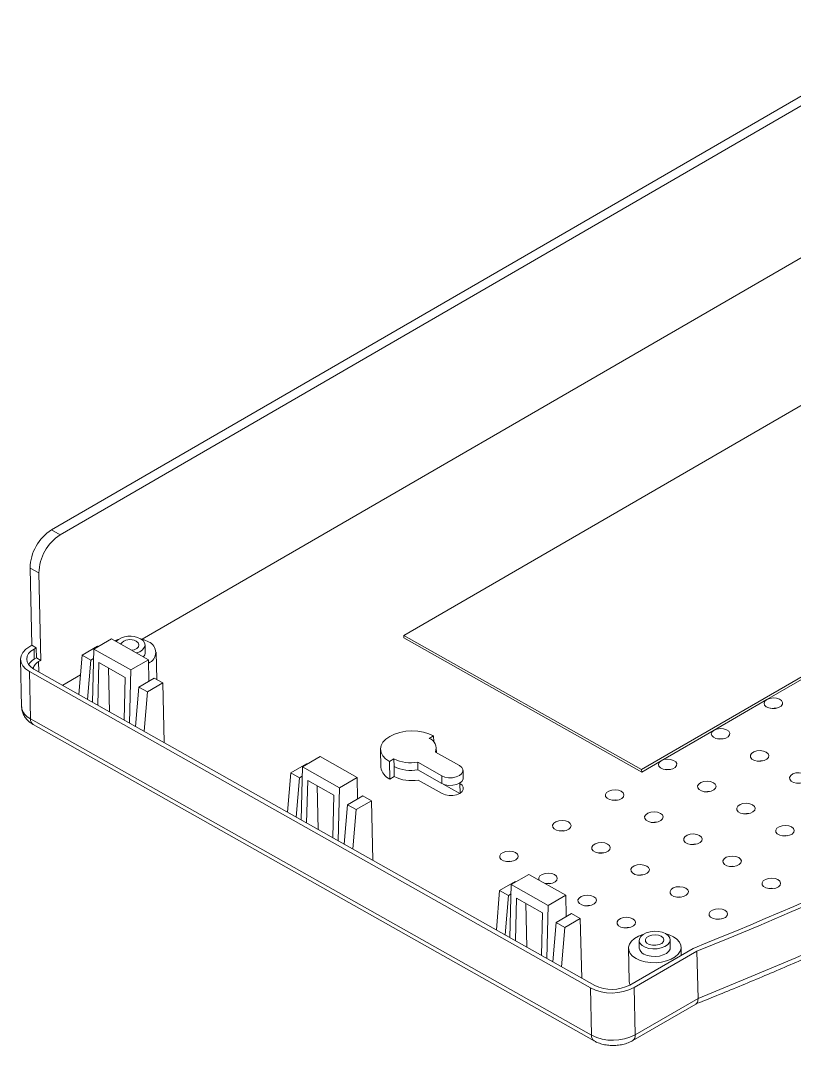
# Model space of a CAD drawing. Header units: inches. Extents: x 1230 to 3313, y 237 to 1043.
# Drawn here: x 2501.4 to 2563.9, y 642.4 to 725.2 of the extents above; entities that cross this region are included whole.
import ezdxf

# ---------------------------------------------------------------- set-up
doc = ezdxf.new("R2010")
doc.units = ezdxf.units.IN

msp = doc.modelspace()

# ---------------------------------------------------------------- linework, layer by layer
at = {"color": 7, "linetype": 'Continuous', "lineweight": 15}
for p, q in [((2574.943, 725.162), (2503.931, 684.052)), ((2504.633, 683.657), (2575.645, 724.766)), ((2511.239, 675.216), (2573.98, 711.537)), ((2532.361, 675.536), (2569.664, 697.132)), ((2588.265, 685.956), (2551.561, 664.707)), ((2503.931, 684.052), (2504.633, 683.657)), ((2502.9, 680.575), (2502.198, 680.971)), ((2502.198, 680.971), (2502.341, 674.734)), ((2502.9, 680.575), (2503.062, 673.518)), ((2507.337, 674.423), (2508.76, 675.247)), ((2508.76, 675.247), (2511.744, 673.565)), ((2509.015, 675.104), (2509.28, 675.198)), ((2532.361, 675.536), (2532.365, 675.331)), ((2551.561, 664.707), (2532.361, 675.536)), ((2551.566, 664.502), (2532.365, 675.331)), ((2502.341, 674.734), (2502.163, 674.631)), ((2502.341, 674.734), (2502.692, 674.536)), ((2502.692, 674.536), (2502.514, 674.433)), ((2502.533, 673.612), (2502.514, 674.433)), ((2502.692, 674.536), (2502.711, 673.715)), ((2506.402, 673.939), (2507.648, 674.66)), ((2507.231, 670.145), (2507.337, 674.423)), ((2510.32, 672.74), (2507.337, 674.423)), ((2507.648, 674.66), (2507.697, 674.632)), ((2511.488, 674.158), (2511.473, 674.774)), ((2501.419, 673.584), (2501.506, 669.768)), ((2502.711, 673.715), (2502.533, 673.612)), ((2503.062, 673.518), (2502.711, 673.715)), ((2503.062, 673.518), (2502.884, 673.414)), ((2506.134, 670.764), (2506.402, 673.939)), ((2507.104, 673.543), (2506.402, 673.939)), ((2506.837, 670.368), (2507.104, 673.543)), ((2507.318, 673.667), (2507.104, 673.543)), ((2511.744, 673.565), (2510.32, 672.74)), ((2511.744, 673.565), (2511.784, 671.839)), ((2512.413, 671.972), (2512.362, 674.178)), ((2502.138, 672.611), (2547.419, 647.073)), ((2502.138, 672.611), (2502.226, 668.795)), ((2502.494, 672.817), (2547.775, 647.279)), ((2507.67, 669.898), (2507.755, 673.332)), ((2509.861, 672.144), (2507.755, 673.332)), ((2508.526, 672.897), (2508.607, 669.37)), ((2510.215, 668.463), (2510.32, 672.74)), ((2565.946, 672.827), (2561.675, 670.354)), ((2504.824, 671.503), (2506.267, 672.338)), ((2509.861, 672.144), (2509.776, 668.71)), ((2510.965, 671.365), (2512.211, 672.086)), ((2512.211, 672.086), (2512.913, 671.69)), ((2510.698, 668.19), (2510.965, 671.365)), ((2510.965, 671.365), (2511.667, 670.969)), ((2511.4, 667.794), (2511.667, 670.969)), ((2512.913, 671.69), (2511.667, 670.969)), ((2512.913, 671.69), (2513.023, 666.879)), ((2561.675, 670.354), (2557.403, 667.882)), ((2502.226, 668.795), (2547.506, 643.257)), ((2502.447, 668.336), (2547.727, 642.798)), ((2557.403, 667.882), (2553.132, 665.409)), ((2534.763, 667.423), (2534.407, 667.217)), ((2534.763, 667.423), (2534.774, 666.928)), ((2530.484, 666.335), (2530.517, 664.899)), ((2534.911, 666.119), (2536.854, 665.023)), ((2534.991, 666.074), (2534.982, 666.438)), ((2524.185, 664.921), (2525.609, 665.745)), ((2525.609, 665.745), (2528.592, 664.062)), ((2531.559, 665.568), (2531.203, 665.362)), ((2531.203, 665.362), (2531.236, 663.926)), ((2531.559, 665.568), (2531.573, 664.953)), ((2535.43, 664.199), (2533.487, 665.295)), ((2533.501, 664.679), (2533.487, 665.295)), ((2553.132, 665.409), (2551.566, 664.502)), ((2522.983, 661.261), (2523.25, 664.436)), ((2523.25, 664.436), (2524.496, 665.157)), ((2523.953, 664.04), (2523.25, 664.436)), ((2524.08, 660.643), (2524.185, 664.921)), ((2527.169, 663.238), (2524.185, 664.921)), ((2524.496, 665.157), (2524.546, 665.129)), ((2531.573, 664.953), (2531.592, 664.132)), ((2531.575, 664.894), (2531.625, 664.925)), ((2535.444, 663.583), (2533.501, 664.679)), ((2537.156, 664.018), (2537.142, 664.634)), ((2551.561, 664.707), (2551.566, 664.502)), ((2523.685, 660.866), (2523.953, 664.04)), ((2524.166, 664.164), (2523.953, 664.04)), ((2524.519, 660.395), (2524.603, 663.83)), ((2526.709, 662.642), (2524.603, 663.83)), ((2528.592, 664.062), (2527.169, 663.238)), ((2528.592, 664.062), (2528.632, 662.336)), ((2531.592, 664.132), (2531.236, 663.926)), ((2535.463, 662.763), (2533.52, 663.859)), ((2535.444, 663.583), (2535.43, 664.199)), ((2535.544, 663.534), (2536.88, 662.781)), ((2536.861, 663.601), (2536.887, 663.587)), ((2525.375, 663.395), (2525.455, 659.867)), ((2527.064, 658.96), (2527.169, 663.238)), ((2526.709, 662.642), (2526.625, 659.208)), ((2527.546, 658.688), (2527.814, 661.863)), ((2527.814, 661.863), (2529.059, 662.584)), ((2527.814, 661.863), (2528.516, 661.467)), ((2529.761, 662.188), (2528.516, 661.467)), ((2529.059, 662.584), (2529.761, 662.188)), ((2529.761, 662.188), (2529.872, 657.376)), ((2528.248, 658.292), (2528.516, 661.467)), ((2541.034, 655.418), (2542.457, 656.242)), ((2542.457, 656.242), (2545.441, 654.56)), ((2540.099, 654.934), (2541.345, 655.655)), ((2540.928, 651.14), (2541.034, 655.418)), ((2544.017, 653.735), (2541.034, 655.418)), ((2541.345, 655.655), (2541.394, 655.627)), ((2539.832, 651.759), (2540.099, 654.934)), ((2540.801, 654.538), (2540.099, 654.934)), ((2540.534, 651.363), (2540.801, 654.538)), ((2541.015, 654.662), (2540.801, 654.538)), ((2545.441, 654.56), (2544.017, 653.735)), ((2545.441, 654.56), (2545.481, 652.834)), ((2541.367, 650.893), (2541.452, 654.327)), ((2543.558, 653.139), (2541.452, 654.327)), ((2542.223, 653.892), (2542.304, 650.365)), ((2543.912, 649.458), (2544.017, 653.735)), ((2543.558, 653.139), (2543.473, 649.705)), ((2544.662, 652.36), (2545.908, 653.081)), ((2545.908, 653.081), (2546.61, 652.685)), ((2544.395, 649.185), (2544.662, 652.36)), ((2544.662, 652.36), (2545.364, 651.964)), ((2545.097, 648.79), (2545.364, 651.964)), ((2546.61, 652.685), (2545.364, 651.964)), ((2546.61, 652.685), (2546.72, 647.874)), ((2550.499, 650.278), (2550.56, 647.611)), ((2551.36, 650.913), (2551.374, 650.298)), ((2553.873, 650.355), (2553.859, 650.97)), ((2554.763, 649.72), (2554.748, 650.375)), ((2550.603, 647.312), (2555.708, 650.267)), ((2556.026, 650.05), (2550.954, 647.114)), ((2556.113, 646.234), (2556.026, 650.05)), ((2547.506, 643.257), (2547.419, 647.073)), ((2550.954, 647.114), (2551.041, 643.298)), ((2551.041, 643.298), (2556.113, 646.234)), ((2550.84, 642.828), (2555.933, 645.776))]:
    msp.add_line(p, q, dxfattribs=at)
at = {"color": 8, "linetype": 'Continuous', "lineweight": 15}
for p, q in [((2502.903, 672.586), (2502.884, 673.414)), ((2536.887, 663.587), (2536.905, 662.796))]:
    msp.add_line(p, q, dxfattribs=at)
at = {"color": 7, "linetype": 'Continuous', "lineweight": 15, "flags": 128}
for points in [[(2556.113, 646.234), (2560.083, 647.854), (2563.999, 649.517), (2567.859, 651.222), (2571.661, 652.97), (2575.405, 654.759), (2579.089, 656.589), (2582.711, 658.459), (2586.271, 660.368), (2589.766, 662.315), (2593.195, 664.3), (2596.558, 666.323), (2599.852, 668.381), (2603.076, 670.475), (2606.23, 672.604), (2609.312, 674.766), (2612.321, 676.962), (2615.255, 679.189), (2618.114, 681.448), (2620.897, 683.738)], [(2511.114, 675.26), (2511.317, 675.108), (2511.44, 674.928), (2511.473, 674.735), (2511.412, 674.543), (2511.264, 674.365), (2511.039, 674.216), (2510.773, 674.112)], [(2511.146, 675.241), (2511.408, 675.161), (2511.751, 675.006)], [(2502.163, 674.631), (2501.85, 674.411), (2501.616, 674.161), (2501.47, 673.892), (2501.419, 673.613), (2501.463, 673.334), (2501.602, 673.068), (2501.83, 672.824), (2502.138, 672.611)], [(2502.514, 674.433), (2502.263, 674.257), (2502.076, 674.057), (2501.96, 673.842), (2501.919, 673.618), (2501.954, 673.396), (2502.065, 673.183), (2502.248, 672.987), (2502.494, 672.817)], [(2510.758, 675.054), (2510.912, 674.926), (2510.973, 674.774), (2510.933, 674.617), (2510.797, 674.478), (2510.584, 674.375), (2510.387, 674.33)], [(2561.675, 670.354), (2561.903, 670.446), (2562.172, 670.485), (2562.444, 670.467), (2562.684, 670.393), (2562.859, 670.274), (2562.945, 670.125), (2562.93, 669.968), (2562.817, 669.822), (2562.621, 669.709), (2562.368, 669.642), (2562.092, 669.632), (2561.832, 669.679), (2561.621, 669.777), (2561.489, 669.913), (2561.452, 670.069), (2561.517, 670.223), (2561.675, 670.354)], [(2561.996, 669.642), (2562.26, 669.665), (2562.426, 669.652)], [(2531.203, 665.362), (2530.895, 665.575), (2530.667, 665.819), (2530.528, 666.086), (2530.483, 666.364), (2530.535, 666.643), (2530.68, 666.913), (2530.914, 667.162), (2531.228, 667.382), (2531.609, 667.564), (2532.043, 667.701), (2532.512, 667.788), (2533, 667.821), (2533.488, 667.799), (2533.956, 667.723), (2534.386, 667.596), (2534.763, 667.423)], [(2557.403, 667.882), (2557.632, 667.973), (2557.9, 668.012), (2558.173, 667.994), (2558.413, 667.92), (2558.587, 667.801), (2558.673, 667.652), (2558.658, 667.495), (2558.545, 667.35), (2558.349, 667.236), (2558.096, 667.17), (2557.821, 667.159), (2557.56, 667.206), (2557.349, 667.304), (2557.217, 667.44), (2557.181, 667.596), (2557.246, 667.75), (2557.403, 667.882)], [(2557.724, 667.17), (2557.988, 667.193), (2558.154, 667.179)], [(2561.623, 666.112), (2561.777, 665.984), (2561.838, 665.831), (2561.798, 665.675), (2561.662, 665.536), (2561.449, 665.433), (2561.187, 665.38), (2560.912, 665.384), (2560.661, 665.445), (2560.467, 665.554), (2560.358, 665.697), (2560.347, 665.854), (2560.436, 666.004), (2560.614, 666.127), (2560.855, 666.207), (2561.129, 666.232), (2561.396, 666.199), (2561.623, 666.112)], [(2553.132, 665.409), (2553.36, 665.501), (2553.629, 665.54), (2553.902, 665.521), (2554.141, 665.447), (2554.316, 665.328), (2554.402, 665.18), (2554.387, 665.022), (2554.274, 664.877), (2554.078, 664.763), (2553.825, 664.697), (2553.549, 664.686), (2553.289, 664.733), (2553.078, 664.832), (2552.946, 664.968), (2552.909, 665.123), (2552.974, 665.277), (2553.132, 665.409)], [(2560.883, 665.388), (2561.148, 665.411), (2561.313, 665.398)], [(2536.854, 665.023), (2537.036, 664.88), (2537.131, 664.711), (2537.128, 664.533), (2537.03, 664.362), (2536.844, 664.215), (2536.59, 664.107), (2536.292, 664.048), (2535.979, 664.045), (2535.682, 664.096), (2535.43, 664.199)], [(2553.453, 664.697), (2553.717, 664.72), (2553.883, 664.707)], [(2564.782, 664.33), (2564.936, 664.202), (2564.997, 664.05), (2564.957, 663.893), (2564.821, 663.754), (2564.608, 663.651), (2564.346, 663.598), (2564.071, 663.602), (2563.82, 663.663), (2563.626, 663.772), (2563.517, 663.915), (2563.506, 664.072), (2563.595, 664.222), (2563.773, 664.346), (2564.015, 664.425), (2564.288, 664.45), (2564.556, 664.417), (2564.782, 664.33)], [(2537.156, 664.018), (2537.143, 663.917), (2537.044, 663.746), (2536.858, 663.599), (2536.604, 663.491), (2536.306, 663.433), (2535.993, 663.429), (2535.696, 663.481), (2535.444, 663.583)], [(2536.887, 663.587), (2537.069, 663.444), (2537.164, 663.275), (2537.161, 663.097), (2537.063, 662.925), (2536.877, 662.779), (2536.623, 662.671), (2536.325, 662.612), (2536.012, 662.609), (2535.715, 662.66), (2535.463, 662.763)], [(2557.351, 663.639), (2557.505, 663.511), (2557.567, 663.359), (2557.527, 663.202), (2557.391, 663.063), (2557.178, 662.96), (2556.916, 662.907), (2556.641, 662.911), (2556.389, 662.972), (2556.196, 663.081), (2556.086, 663.224), (2556.075, 663.381), (2556.165, 663.531), (2556.342, 663.654), (2556.584, 663.734), (2556.857, 663.759), (2557.125, 663.726), (2557.351, 663.639)], [(2549.921, 662.948), (2550.075, 662.82), (2550.136, 662.668), (2550.096, 662.511), (2549.96, 662.372), (2549.747, 662.269), (2549.485, 662.216), (2549.21, 662.22), (2548.959, 662.281), (2548.765, 662.39), (2548.656, 662.533), (2548.645, 662.69), (2548.734, 662.84), (2548.912, 662.963), (2549.154, 663.043), (2549.427, 663.068), (2549.695, 663.035), (2549.921, 662.948)], [(2556.612, 662.915), (2556.876, 662.938), (2557.042, 662.925)], [(2549.181, 662.224), (2549.446, 662.247), (2549.611, 662.234)], [(2560.51, 661.858), (2560.665, 661.73), (2560.726, 661.577), (2560.686, 661.421), (2560.55, 661.281), (2560.337, 661.178), (2560.075, 661.125), (2559.8, 661.129), (2559.548, 661.19), (2559.355, 661.299), (2559.245, 661.442), (2559.235, 661.599), (2559.324, 661.75), (2559.501, 661.873), (2559.743, 661.952), (2560.016, 661.977), (2560.284, 661.944), (2560.51, 661.858)], [(2553.08, 661.167), (2553.234, 661.038), (2553.295, 660.886), (2553.255, 660.729), (2553.119, 660.59), (2552.906, 660.487), (2552.644, 660.434), (2552.369, 660.438), (2552.118, 660.499), (2551.924, 660.608), (2551.815, 660.751), (2551.804, 660.908), (2551.893, 661.059), (2552.071, 661.182), (2552.313, 661.261), (2552.586, 661.286), (2552.854, 661.253), (2553.08, 661.167)], [(2559.771, 661.133), (2560.035, 661.156), (2560.201, 661.143)], [(2545.649, 660.476), (2545.803, 660.347), (2545.865, 660.195), (2545.825, 660.038), (2545.689, 659.899), (2545.476, 659.796), (2545.214, 659.743), (2544.939, 659.747), (2544.687, 659.808), (2544.494, 659.917), (2544.384, 660.06), (2544.373, 660.217), (2544.463, 660.368), (2544.64, 660.491), (2544.882, 660.57), (2545.155, 660.595), (2545.423, 660.562), (2545.649, 660.476)], [(2552.34, 660.442), (2552.605, 660.465), (2552.77, 660.452)], [(2544.91, 659.751), (2545.174, 659.774), (2545.34, 659.761)], [(2556.239, 659.385), (2556.393, 659.257), (2556.454, 659.104), (2556.414, 658.948), (2556.279, 658.809), (2556.065, 658.706), (2555.803, 658.653), (2555.528, 658.657), (2555.277, 658.717), (2555.083, 658.827), (2554.974, 658.969), (2554.963, 659.127), (2555.053, 659.277), (2555.23, 659.4), (2555.472, 659.479), (2555.745, 659.504), (2556.013, 659.471), (2556.239, 659.385)], [(2563.67, 660.076), (2563.824, 659.948), (2563.885, 659.795), (2563.845, 659.639), (2563.709, 659.5), (2563.496, 659.397), (2563.234, 659.344), (2562.959, 659.348), (2562.707, 659.408), (2562.514, 659.518), (2562.404, 659.66), (2562.394, 659.818), (2562.483, 659.968), (2562.661, 660.091), (2562.902, 660.17), (2563.175, 660.195), (2563.443, 660.162), (2563.67, 660.076)], [(2562.93, 659.352), (2563.194, 659.375), (2563.36, 659.361)], [(2548.808, 658.694), (2548.963, 658.566), (2549.024, 658.413), (2548.984, 658.257), (2548.848, 658.118), (2548.635, 658.015), (2548.373, 657.962), (2548.098, 657.966), (2547.846, 658.026), (2547.653, 658.136), (2547.543, 658.278), (2547.533, 658.435), (2547.622, 658.586), (2547.8, 658.709), (2548.041, 658.788), (2548.314, 658.813), (2548.582, 658.78), (2548.808, 658.694)], [(2555.499, 658.661), (2555.764, 658.684), (2555.929, 658.67)], [(2541.378, 658.003), (2541.532, 657.875), (2541.593, 657.722), (2541.553, 657.566), (2541.418, 657.427), (2541.204, 657.324), (2540.942, 657.27), (2540.667, 657.275), (2540.416, 657.335), (2540.222, 657.444), (2540.113, 657.587), (2540.102, 657.744), (2540.191, 657.895), (2540.369, 658.018), (2540.611, 658.097), (2540.884, 658.122), (2541.152, 658.089), (2541.378, 658.003)], [(2548.069, 657.97), (2548.333, 657.993), (2548.499, 657.979)], [(2559.398, 657.603), (2559.552, 657.475), (2559.613, 657.322), (2559.573, 657.166), (2559.438, 657.027), (2559.224, 656.924), (2558.963, 656.871), (2558.687, 656.875), (2558.436, 656.936), (2558.243, 657.045), (2558.133, 657.188), (2558.122, 657.345), (2558.212, 657.495), (2558.389, 657.618), (2558.631, 657.698), (2558.904, 657.723), (2559.172, 657.69), (2559.398, 657.603)], [(2540.638, 657.278), (2540.903, 657.302), (2541.068, 657.288)], [(2551.968, 656.912), (2552.122, 656.784), (2552.183, 656.631), (2552.143, 656.475), (2552.007, 656.336), (2551.794, 656.233), (2551.532, 656.18), (2551.257, 656.184), (2551.006, 656.245), (2550.812, 656.354), (2550.702, 656.497), (2550.692, 656.654), (2550.781, 656.804), (2550.959, 656.927), (2551.2, 657.007), (2551.473, 657.032), (2551.741, 656.999), (2551.968, 656.912)], [(2558.659, 656.879), (2558.923, 656.902), (2559.089, 656.889)], [(2543.286, 655.775), (2543.272, 655.806), (2543.261, 655.963), (2543.351, 656.113), (2543.528, 656.236), (2543.77, 656.316), (2544.043, 656.34), (2544.311, 656.308), (2544.537, 656.221)], [(2544.537, 656.221), (2544.691, 656.093), (2544.752, 655.94), (2544.712, 655.784), (2544.577, 655.645), (2544.363, 655.542), (2544.101, 655.489), (2543.826, 655.493), (2543.773, 655.501)], [(2551.228, 656.188), (2551.492, 656.211), (2551.658, 656.198)], [(2543.798, 655.497), (2544.062, 655.52), (2544.227, 655.507)], [(2555.127, 655.13), (2555.281, 655.002), (2555.342, 654.85), (2555.302, 654.693), (2555.166, 654.554), (2554.953, 654.451), (2554.691, 654.398), (2554.416, 654.402), (2554.165, 654.463), (2553.971, 654.572), (2553.862, 654.715), (2553.851, 654.872), (2553.94, 655.022), (2554.118, 655.146), (2554.359, 655.225), (2554.633, 655.25), (2554.9, 655.217), (2555.127, 655.13)], [(2562.557, 655.822), (2562.711, 655.693), (2562.773, 655.541), (2562.733, 655.384), (2562.597, 655.245), (2562.384, 655.142), (2562.122, 655.089), (2561.846, 655.093), (2561.595, 655.154), (2561.402, 655.263), (2561.292, 655.406), (2561.281, 655.563), (2561.371, 655.713), (2561.548, 655.837), (2561.79, 655.916), (2562.063, 655.941), (2562.331, 655.908), (2562.557, 655.822)], [(2547.696, 654.439), (2547.85, 654.311), (2547.911, 654.159), (2547.871, 654.002), (2547.736, 653.863), (2547.522, 653.76), (2547.261, 653.707), (2546.985, 653.711), (2546.734, 653.772), (2546.541, 653.881), (2546.431, 654.024), (2546.42, 654.181), (2546.51, 654.331), (2546.687, 654.455), (2546.929, 654.534), (2547.202, 654.559), (2547.47, 654.526), (2547.696, 654.439)], [(2554.387, 654.406), (2554.651, 654.429), (2554.817, 654.416)], [(2561.818, 655.097), (2562.082, 655.12), (2562.248, 655.107)], [(2546.957, 653.715), (2547.221, 653.738), (2547.387, 653.725)], [(2555.708, 650.267), (2556.884, 650.74), (2558.054, 651.216), (2559.221, 651.696), (2560.382, 652.18), (2561.539, 652.668), (2562.691, 653.159), (2563.838, 653.655), (2564.98, 654.153)], [(2565.942, 654.221), (2564.721, 653.685), (2563.495, 653.153), (2562.264, 652.625), (2561.027, 652.101), (2559.785, 651.582), (2558.537, 651.067), (2557.284, 650.556), (2556.026, 650.05)], [(2550.855, 652.658), (2551.009, 652.53), (2551.071, 652.377), (2551.031, 652.221), (2550.895, 652.081), (2550.682, 651.978), (2550.42, 651.925), (2550.145, 651.929), (2549.893, 651.99), (2549.7, 652.099), (2549.59, 652.242), (2549.579, 652.399), (2549.669, 652.55), (2549.846, 652.673), (2550.088, 652.752), (2550.361, 652.777), (2550.629, 652.744), (2550.855, 652.658)], [(2558.286, 653.349), (2558.44, 653.221), (2558.501, 653.068), (2558.461, 652.912), (2558.325, 652.772), (2558.112, 652.669), (2557.85, 652.616), (2557.575, 652.621), (2557.324, 652.681), (2557.13, 652.79), (2557.021, 652.933), (2557.01, 653.09), (2557.099, 653.241), (2557.277, 653.364), (2557.518, 653.443), (2557.792, 653.468), (2558.059, 653.435), (2558.286, 653.349)], [(2550.116, 651.933), (2550.38, 651.956), (2550.546, 651.943)], [(2557.546, 652.624), (2557.811, 652.648), (2557.976, 652.634)], [(2554.137, 651.202), (2554.414, 651.008), (2554.612, 650.784), (2554.724, 650.54), (2554.745, 650.287), (2554.672, 650.036), (2554.51, 649.797), (2554.265, 649.581), (2553.949, 649.398), (2553.575, 649.255), (2553.159, 649.16), (2552.72, 649.115), (2552.277, 649.123), (2551.848, 649.184), (2551.454, 649.295), (2551.111, 649.451), (2550.834, 649.645), (2550.635, 649.868), (2550.523, 650.112), (2550.503, 650.366), (2550.575, 650.617), (2550.737, 650.856), (2550.982, 651.072), (2551.298, 651.255), (2551.665, 651.395)], [(2553.499, 651.457), (2553.703, 651.304), (2553.826, 651.125), (2553.858, 650.932), (2553.798, 650.739), (2553.65, 650.562), (2553.424, 650.413), (2553.138, 650.303), (2552.813, 650.24), (2552.473, 650.23), (2552.143, 650.272), (2551.847, 650.364), (2551.609, 650.499), (2551.444, 650.666), (2551.366, 650.854), (2551.379, 651.049), (2551.485, 651.236), (2551.673, 651.4), (2551.931, 651.531), (2552.24, 651.618), (2552.576, 651.655), (2552.914, 651.639), (2553.23, 651.571), (2553.499, 651.457)], [(2553.144, 651.251), (2553.298, 651.123), (2553.359, 650.97), (2553.319, 650.814), (2553.183, 650.675), (2552.97, 650.572), (2552.708, 650.519), (2552.433, 650.523), (2552.181, 650.583), (2551.988, 650.692), (2551.878, 650.835), (2551.868, 650.992), (2551.957, 651.143), (2552.135, 651.266), (2552.376, 651.345), (2552.649, 651.37), (2552.917, 651.337), (2553.144, 651.251)], [(2553.532, 651.438), (2553.793, 651.358), (2554.137, 651.202)], [(2551.734, 649.811), (2552.004, 649.697), (2552.319, 649.629), (2552.658, 649.613), (2552.993, 649.65), (2553.302, 649.737), (2553.56, 649.868), (2553.749, 650.032), (2553.854, 650.219), (2553.873, 650.355)], [(2550.627, 647.326), (2550.584, 647.445), (2550.56, 647.611)]]:
    msp.add_lwpolyline(points, dxfattribs=at)
at = {"color": 7, "linetype": 'Continuous', "lineweight": 15}
for centre, radius, start, end in [((2505.957, 680.885), 3.76, 122.60934, 178.69762), ((2506.659, 680.489), 3.76, 122.60934, 178.69762), ((2510.267, 673.669), 1.803, 61.98413, 129.95798), ((2510.249, 674.24), 0.96, 58.03049, 141.81643), ((2511.419, 674.153), 0.915, 291.19547, 68.75448), ((2503.143, 672.461), 1.303, 117.9077, 146.08527), ((2510.965, 674.174), 0.522, 314.13134, 358.34588), ((2503.215, 672.697), 0.79, 114.80058, 168.93487), ((2534.115, 666.418), 0.85, 339.37687, 69.94156), ((2532.932, 668.309), 3.065, 243.40083, 280.44109), ((2531.727, 665.042), 1.219, 186.72689, 246.24188), ((2532.946, 667.693), 3.065, 243.40083, 280.44109), ((2532.964, 666.873), 3.065, 243.40083, 280.44109), ((2551.974, 650.365), 0.604, 186.41099, 246.55778), ((2549.147, 650.543), 3.877, 243.53092, 297.7812), ((2549.157, 650.055), 3.101, 243.53092, 297.7812), ((2549.234, 646.728), 3.877, 243.53092, 297.7812)]:
    msp.add_arc(centre, radius, start, end, dxfattribs=at)
at = {"color": 8, "linetype": 'Continuous', "lineweight": 15}
for centre, radius, start, end in [((2502.717, 669.911), 1.219, 186.72689, 246.24188), ((2502.739, 668.759), 0.514, 176.01375, 235.34719), ((2548.019, 643.222), 0.514, 176.01178, 235.37137), ((2550.567, 643.223), 0.48, 304.68711, 8.9595)]:
    msp.add_arc(centre, radius, start, end, dxfattribs=at)
at = {"color": 7, "linetype": 'Continuous', "lineweight": 15}
for points, knots in [([(2555.897, 645.761), (2556.384, 645.956), (2558.115, 646.649), (2561.057, 647.868), (2564.705, 649.432), (2568.303, 651.035), (2571.851, 652.674), (2575.348, 654.349), (2578.792, 656.061), (2582.184, 657.807), (2585.52, 659.588), (2588.801, 661.403), (2592.025, 663.251), (2595.191, 665.132), (2598.298, 667.045), (2601.345, 668.99), (2604.331, 670.966), (2607.255, 672.971), (2610.115, 675.007), (2612.912, 677.071), (2615.643, 679.164), (2618.255, 681.237), (2619.924, 682.625), (2620.73, 683.295)], [0, 0, 0, 0, 0.019236, 0.068425, 0.117616, 0.166808, 0.216001, 0.265195, 0.31439, 0.363586, 0.412783, 0.461981, 0.51118, 0.560379, 0.609579, 0.65878, 0.707981, 0.757183, 0.806385, 0.855587, 0.904788, 0.953989, 1, 1, 1, 1]), ([(2501.517, 669.772), (2501.515, 669.721), (2501.51, 669.556), (2501.588, 669.283), (2501.737, 668.976), (2501.951, 668.705), (2502.191, 668.492), (2502.37, 668.383), (2502.447, 668.336)], [0, 0, 0, 0, 0.083846, 0.276275, 0.464583, 0.654807, 0.852638, 1, 1, 1, 1]), ([(2556.113, 646.234), (2556.113, 646.19), (2556.112, 646.1), (2556.087, 645.986), (2556.046, 645.889), (2555.995, 645.818), (2555.951, 645.79), (2555.932, 645.778)], [0, 0, 0, 0, 0.206148, 0.418284, 0.62443, 0.836533, 1, 1, 1, 1]), ([(2547.727, 642.798), (2547.802, 642.759), (2548, 642.656), (2548.356, 642.535), (2548.793, 642.449), (2549.247, 642.421), (2549.705, 642.45), (2550.153, 642.537), (2550.535, 642.666), (2550.752, 642.781), (2550.84, 642.828)], [0, 0, 0, 0, 0.081892, 0.217262, 0.353316, 0.489247, 0.625404, 0.762995, 0.903412, 1, 1, 1, 1])]:
    msp.add_open_spline(points, degree=3, knots=knots, dxfattribs=at)

doc.saveas('drawing.dxf')
